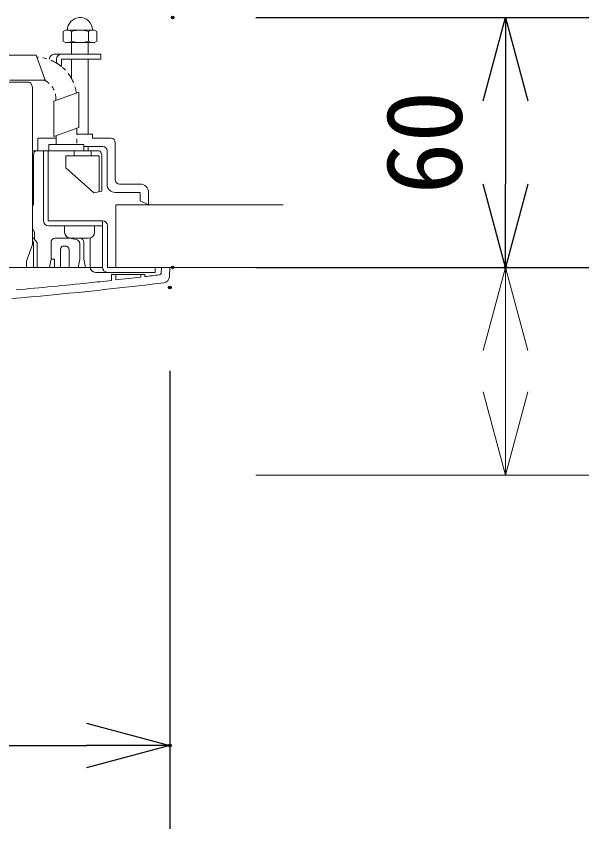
# Model space of a CAD drawing. Units: millimetres, scale not verified. Extents: x -62 to 62, y -56 to 57.
# Drawn here: x 6.04 to 19.8, y 14.96 to 34.47 of the extents above; entities that cross this region are included whole.
import ezdxf
from ezdxf.enums import TextEntityAlignment as Align

# ---------------------------------------------------------------- set-up
doc = ezdxf.new("R2010")
doc.units = ezdxf.units.MM
doc.header["$LTSCALE"] = 0.125
doc.header["$PDMODE"] = 32
doc.header["$PDSIZE"] = 0.0625
doc.linetypes.add('USER2', pattern=[2.5, 1.25, -0.25, 0.25, -0.25, 0.25, -0.25])
for name, color, linetype, lineweight in [('0-0_0', 7, 'Continuous', 25), ('0-5_GAIKEI', 1, 'Continuous', 18), ('0-6_SUNPO', 7, 'Continuous', 25)]:
    doc.layers.add(name, color=color, linetype=linetype, lineweight=lineweight)
doc.layers.add('0-4_Defpoints', color=7, linetype='Continuous')
doc.styles.add('ＭＳ ゴシック', font='')
doc.styles.get('ＭＳ ゴシック').set_extended_font_data('MS Gothic')

# ---------------------------------------------------------------- blocks, each defined once
blk = doc.blocks.new('_OPEN30')
at = {"layer": '0-0_0'}
blk.add_line((0, 0), (-1, 0), dxfattribs=at)
blk.add_lwpolyline([(-1, 0.26795), (0, 0), (-1, -0.26795)], dxfattribs=at)
blk = doc.blocks.new('D6')
at = {"layer": '0-4_Defpoints'}
for p in [(-8.6029, 27.6093), (9.9971, 27.6093), (9.9971, 16.6093)]:
    blk.add_point(p, dxfattribs=at)
at = {"layer": '0-6_SUNPO'}
for p, q in [((-8.6029, 25.6093), (-8.6029, 14.6093)), ((9.9971, 25.6093), (9.9971, 14.6093)), ((-6.6029, 16.6093), (7.9971, 16.6093))]:
    blk.add_line(p, q, dxfattribs=at)
at = {"layer": '0-6_SUNPO', "xscale": 2, "yscale": 2, "rotation": 180}
blk.add_blockref('_OPEN30', (-8.6029, 16.6093), dxfattribs=at)
at = {"layer": '0-6_SUNPO', "xscale": 2, "yscale": 2}
blk.add_blockref('_OPEN30', (9.9971, 16.6093), dxfattribs=at)
at = {"layer": '0-6_SUNPO', "style": 'ＭＳ ゴシック'}
blk.add_text('φ186', height=1.833, dxfattribs=at).set_placement((-2.4279, 17.1093), align=Align.BOTTOM_LEFT)
blk = doc.blocks.new('D5')
at = {"layer": '0-4_Defpoints'}
for p in [(10.0649, 34.0931), (10.0649, 28.0922), (18.0649, 28.0922)]:
    blk.add_point(p, dxfattribs=at)
at = {"layer": '0-6_SUNPO'}
for p, q in [((12.0649, 34.0931), (20.0649, 34.0931)), ((18.0649, 32.0931), (18.0649, 30.0922)), ((12.0649, 28.0922), (20.0649, 28.0922))]:
    blk.add_line(p, q, dxfattribs=at)
at = {"layer": '0-6_SUNPO', "xscale": 2, "yscale": 2}
for p, rotation in [((18.0649, 34.0931), 90), ((18.0649, 28.0922), 270)]:
    blk.add_blockref('_OPEN30', p, dxfattribs=dict(at, rotation=rotation))
at = {"layer": '0-6_SUNPO', "style": 'ＭＳ ゴシック'}
blk.add_text('60', height=1.833, rotation=90, dxfattribs=at).set_placement((17.5649, 29.8427), align=Align.BOTTOM_LEFT)

msp = doc.modelspace()

# ---------------------------------------------------------------- linework, layer by layer
at = {"layer": '0-5_GAIKEI'}
for p, q in [((7.2199, 34.1401), (7.1649, 34.1083)), ((7.1649, 34.1083), (7.1649, 33.8718)), ((7.3699, 34.1401), (7.2199, 34.1401)), ((7.3124, 34.1401), (7.3674, 34.1083)), ((7.3674, 34.1083), (7.3674, 33.8718)), ((7.5699, 34.1401), (7.3699, 34.1401)), ((7.7699, 34.1401), (7.5699, 34.1401)), ((7.8708, 34.1401), (7.7699, 34.1401)), ((7.7724, 34.1083), (7.8274, 34.1401)), ((7.7724, 34.1083), (7.7724, 33.8718)), ((7.9199, 34.1401), (7.8708, 34.1401)), ((7.9199, 34.1401), (7.9749, 34.1083)), ((7.9749, 34.1083), (7.9749, 33.8718)), ((7.1649, 33.8718), (7.2199, 33.8401)), ((7.2199, 33.8401), (7.4099, 33.8401)), ((7.3674, 33.8718), (7.3124, 33.8401)), ((7.3699, 33.8401), (7.3699, 33.5601)), ((7.4099, 33.8401), (7.7299, 33.8401)), ((7.7299, 33.8401), (7.9199, 33.8401)), ((7.7699, 33.8401), (7.7699, 33.5601)), ((7.7724, 33.8718), (7.8274, 33.8401)), ((7.9749, 33.8718), (7.9199, 33.8401)), ((5.6673, 33.539), (6.5186, 33.539)), ((6.5186, 33.539), (6.737, 32.9391)), ((6.9531, 33.5601), (7.15, 33.5601)), ((7.0067, 33.4401), (7.0067, 33.3479)), ((7.1249, 33.4401), (7.1249, 33.265)), ((7.1249, 33.4401), (7.3699, 33.4401)), ((7.4099, 33.5601), (7.15, 33.5601)), ((7.3699, 33.4401), (7.3699, 32.9704)), ((7.3699, 33.4401), (7.4099, 33.4401)), ((7.7299, 33.5601), (7.4099, 33.5601)), ((7.4099, 33.4401), (7.7299, 33.4401)), ((8.0696, 33.5601), (7.7299, 33.5601)), ((7.7299, 33.4401), (7.7699, 33.4401)), ((7.7699, 33.4401), (7.7699, 31.6401)), ((7.7699, 33.4401), (8.0696, 33.4401)), ((8.0696, 33.4401), (8.0696, 33.5601)), ((5.8856, 32.9391), (6.737, 32.9391)), ((6.9443, 32.4341), (7.5441, 32.6524)), ((7.5441, 32.6524), (7.5441, 31.8011)), ((6.9443, 32.4341), (6.9443, 31.5827)), ((6.9443, 31.5827), (7.5441, 31.8011)), ((7.7299, 31.6401), (7.4928, 31.6401)), ((7.7699, 31.6401), (7.7299, 31.6401)), ((7.8699, 31.6401), (7.7699, 31.6401)), ((6.5598, 31.2401), (6.5598, 31.5401)), ((6.5598, 31.5401), (6.6855, 31.5401)), ((6.6855, 31.5401), (6.9943, 31.5401)), ((8.4199, 31.4401), (8.4199, 30.5401)), ((8.0325, 31.2401), (6.4262, 31.2401)), ((6.6898, 29.5701), (6.6898, 31.2401)), ((6.8098, 29.5601), (6.8098, 31.2401)), ((6.8228, 31.2401), (6.8228, 31.3901)), ((6.8229, 31.3901), (6.9943, 31.3901)), ((6.9943, 31.3901), (7.4928, 31.3901)), ((7.4341, 31.1201), (7.4341, 31.2401)), ((7.4928, 31.3901), (7.4943, 31.3901)), ((7.4943, 31.3901), (7.6628, 31.3901)), ((7.6628, 31.3401), (7.6628, 31.3901)), ((7.6628, 31.2401), (7.6628, 31.3401)), ((7.6628, 31.3401), (7.804, 31.3401)), ((7.7699, 31.2401), (7.7699, 31.3401)), ((7.804, 31.3401), (8.1199, 31.3401)), ((7.8428, 31.2401), (7.8428, 31.1201)), ((8.2199, 31.2401), (8.2199, 30.4401)), ((6.4537, 31.1201), (6.4537, 29.948)), ((7.2325, 31.0647), (7.2325, 31.1201)), ((7.3129, 31.1201), (7.2325, 31.1201)), ((7.2325, 30.8329), (7.2325, 31.0647)), ((7.3831, 31.1201), (7.3129, 31.1201)), ((8.0325, 31.1201), (7.3831, 31.1201)), ((8.0325, 31.1201), (8.0325, 30.26)), ((8.0925, 31.1201), (8.0925, 30.9391)), ((8.0925, 30.9391), (8.0925, 30.2738)), ((7.8995, 30.2294), (7.2325, 30.8329)), ((7.8995, 30.2294), (8.0925, 30.2738)), ((8.5199, 30.4401), (9.0199, 30.4401)), ((8.4199, 30.2401), (9.0199, 30.2401)), ((9.0199, 30.0401), (9.0199, 30.2401)), ((9.2199, 30.2401), (9.2199, 29.9401)), ((6.4262, 29.904), (6.4537, 29.948)), ((9.0199, 30.0401), (9.2199, 29.9401)), ((8.1096, 29.5601), (6.8098, 29.5601)), ((8.1096, 29.5601), (8.1096, 29.4401)), ((6.48, 29.2901), (6.4262, 29.3761)), ((6.4784, 29.1116), (6.48, 29.2901)), ((6.8198, 29.4401), (8.1096, 29.4401)), ((7.2007, 29.4401), (7.2007, 29.2901)), ((7.9199, 29.2901), (7.9199, 29.4401)), ((8.1096, 29.4401), (8.1096, 28.4501)), ((8.2296, 29.4401), (8.2296, 28.4501)), ((6.4262, 29.1406), (6.4518, 29.1406)), ((6.4518, 29.0406), (6.4262, 29.0804)), ((6.4518, 29.1406), (6.5437, 29.0406)), ((6.9741, 29.1401), (7.3071, 29.1401)), ((7.335, 29.1401), (7.5669, 29.1401)), ((7.7699, 29.1401), (7.5699, 29.1401)), ((7.8162, 29.1474), (7.8162, 28.4501)), ((6.4518, 28.4401), (6.4518, 29.0406)), ((6.5437, 28.4401), (6.5437, 29.0406)), ((6.8741, 29.0401), (6.8741, 28.6401)), ((7.1092, 28.9048), (7.1037, 28.8772)), ((7.1332, 28.9396), (7.1092, 28.9048)), ((7.1506, 28.9492), (7.1332, 28.9396)), ((7.1505, 28.9492), (7.2571, 28.9492)), ((7.2571, 28.9492), (7.2745, 28.9396)), ((7.5669, 28.6401), (7.5669, 29.0093)), ((7.6669, 28.6401), (7.6669, 29.0401)), ((7.1008, 28.8772), (7.1008, 28.4401)), ((7.3069, 28.874), (7.3069, 28.4401)), ((6.8741, 28.6401), (6.8341, 28.4401)), ((6.9607, 28.6401), (6.8741, 28.6401)), ((6.9607, 28.4401), (6.9607, 28.6401)), ((7.5269, 28.4401), (7.5669, 28.6401)), ((7.6669, 28.6401), (7.7069, 28.4401)), ((8.2396, 28.3201), (7.9462, 28.3201)), ((9.3744, 28.4401), (8.2396, 28.4401)), ((9.3744, 28.3201), (8.2396, 28.3201)), ((9.3744, 28.4401), (9.3744, 28.3201))]:
    msp.add_line(p, q, dxfattribs=at)
at = {"layer": '0-5_GAIKEI', "color": 7}
for p, q in [((6.3343, 32.8901), (-3.5738, 32.8901)), ((6.4262, 32.7701), (6.4087, 32.8365)), ((6.4262, 32.7701), (6.4262, 28.9901)), ((9.2199, 29.9401), (12.4529, 29.9401)), ((6.2848, 28.5901), (6.4262, 28.9901)), ((6.2848, 28.4401), (6.2848, 28.5901)), ((8.11, 28.4401), (4.4227, 28.4401)), ((8.43, 28.4401), (12.4529, 28.4401)), ((9.53, 28.4401), (9.5229, 28.3075)), ((9.5297, 28.4401), (9.53, 28.4401)), ((9.53, 28.4401), (9.73, 28.4401)), ((9.73, 28.4401), (9.7181, 28.2133)), ((8.33, 28.1268), (8.33, 28.2701)), ((8.33, 28.2701), (8.43, 28.2701)), ((8.43, 28.1379), (8.43, 28.2701)), ((8.43, 28.2701), (8.93, 28.2701)), ((9.03, 28.2067), (9.03, 28.2701)), ((9.03, 28.2701), (9.13, 28.2701)), ((9.13, 28.2185), (9.13, 28.2701))]:
    msp.add_line(p, q, dxfattribs=at)
at = {"layer": '0-5_GAIKEI', "linetype": 'USER2'}
for p, q in [((7.4928, 31.7824), (7.4928, 31.3901)), ((6.9943, 31.6009), (6.9943, 31.5401)), ((6.9943, 31.5401), (6.9943, 31.3901)), ((7.4928, 31.2401), (6.9943, 31.2401))]:
    msp.add_line(p, q, dxfattribs=at)
at = {"layer": '0-5_GAIKEI', "color": 7}
for points in [[(6.3343, 32.8901), (6.3627, 32.8837), (6.3883, 32.8653), (6.4087, 32.8365)], [(8.43, 28.4401), (8.43, 29.9401), (9.2199, 29.9401)], [(8.93, 28.2701), (9.03, 28.2701), (9.13, 28.2701)]]:
    msp.add_lwpolyline(points, dxfattribs=at)
at = {"layer": '0-5_GAIKEI'}
for points in [[(7.8699, 31.6401), (7.8699, 31.5401), (8.3199, 31.5401)], [(6.4537, 31.1201), (6.4583, 31.1661), (6.4713, 31.2049), (6.4907, 31.2309), (6.5137, 31.2401)], [(8.0925, 31.1201), (8.088, 31.1661), (8.075, 31.2049), (8.0555, 31.2309), (8.0325, 31.2401)], [(7.4849, 29.1077), (7.3071, 29.1401), (7.335, 29.1401)], [(7.2745, 28.9396), (7.2986, 28.9048), (7.304, 28.8772)]]:
    msp.add_lwpolyline(points, dxfattribs=at)
for centre, radius, start, end in [((7.5699, 34.1401), 0.3009, 94.47391, 180), ((7.5699, 34.1401), 0.3009, 0, 94.47391), ((7.5699, 33.4785), 0.6616, 72.17591, 107.82409), ((7.5699, 34.5016), 0.6616, 252.17591, 287.82409), ((6.9531, 33.4401), 0.12, 90, 180), ((7.1267, 33.4401), 0.12, 90, 180), ((8.3199, 31.4401), 0.1, 0, 90), ((8.1199, 31.2401), 0.1, 0, 90), ((8.5199, 30.5401), 0.1, 180, 270), ((8.4199, 30.4401), 0.2, 180, 270), ((9.0199, 30.2401), 0.2, 0, 90), ((6.8198, 29.5701), 0.13, 180, 270), ((8.1096, 29.4401), 0.12, 0, 90), ((7.3507, 29.2901), 0.15, 180, 221.81031), ((7.3507, 29.2901), 0.15, 180, 270), ((7.7699, 29.2901), 0.15, 270, 0), ((6.9741, 29.0401), 0.1, 90, 180), ((7.4669, 29.0093), 0.1, 0, 79.66943), ((7.5669, 29.0401), 0.1, 0, 90), ((7.9462, 28.4501), 0.13, 180, 270), ((8.2396, 28.4501), 0.13, 180, 270), ((8.2396, 28.4501), 0.01, 180, 270)]:
    msp.add_arc(centre, radius, start, end, dxfattribs=at)
at = {"layer": '0-5_GAIKEI', "linetype": 'USER2'}
for radius, start, end in [(1, 59.07366, 87.47823), (1, 50.79384, 59.07366), (1, 28.70733, 50.79384), (0.5, 53.1301, 65.1069), (0.5, 355.537, 53.1301), (1, 23.49646, 28.70733), (1, 8.05031, 23.49646)]:
    msp.add_arc((6.4928, 32.4901), radius, start, end, dxfattribs=at)
at = {"layer": '0-5_GAIKEI', "color": 7}
for centre, radius, start, end in [((9.4729, 28.3102), 0.05, 276.97281, 356.9118), ((-2.6365, 127.3225), 99.8, 275.99193, 276.30871), ((-2.6365, 127.3225), 99.8, 276.36648, 276.7132), ((-2.6365, 127.3225), 99.8, 276.77101, 276.97281), ((9.5683, 28.2212), 0.15, 277.02095, 357), ((-2.6365, 127.3225), 100, 274.91553, 277.02095), ((-2.6365, 127.3225), 99.8, 274.98673, 275.99193)]:
    msp.add_arc(centre, radius, start, end, dxfattribs=at)
at = {"layer": '0-6_SUNPO', "color": 3, "lineweight": 18}
for p, q in [((17.7978, 30.4401), (17.7978, 32.4401)), ((11.7978, 28.4401), (19.7978, 28.4401)), ((17.7978, 28.4401), (17.7978, 23.4501)), ((11.7978, 23.4501), (19.7978, 23.4501))]:
    msp.add_line(p, q, dxfattribs=at)
for points in [[(17.2619, 26.4401), (17.7978, 28.4401), (18.3337, 26.4401)], [(17.2619, 25.4501), (17.7978, 23.4501), (18.3337, 25.4501)]]:
    msp.add_lwpolyline(points, dxfattribs=at)

# ---------------------------------------------------------------- block references
at = {"layer": '0-6_SUNPO'}
for name in ['D5', 'D6']:
    msp.add_blockref(name, (-0.2671, 0.3479), dxfattribs=at)
at = {"layer": '0-6_SUNPO', "xscale": 2, "yscale": 2, "rotation": 270}
msp.add_blockref('_OPEN30', (17.7978, 28.4401), dxfattribs=at)

doc.saveas('drawing.dxf')
